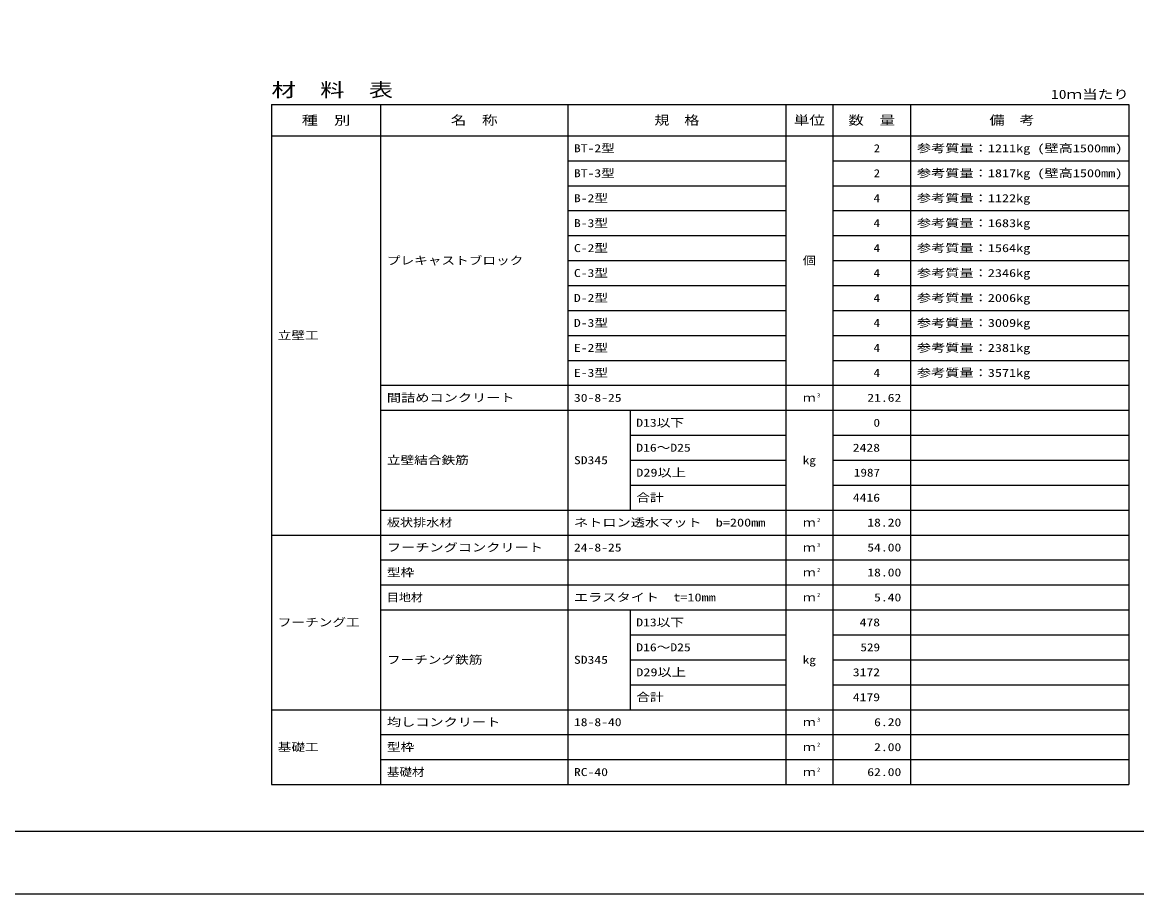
# Model space of a CAD drawing. Units: millimetres at full size; details may follow other scales. Extents: x 0 to 50460, y 0 to 35640.
# Drawn here: x 18063 to 39511, y 0 to 16764 of the extents above; entities that cross this region are included whole.
import ezdxf
from ezdxf.enums import TextEntityAlignment as Align

# ---------------------------------------------------------------- set-up
doc = ezdxf.new("R2010")
doc.units = ezdxf.units.MM
doc.layers.add('D-MTR', color=7, linetype='Continuous')
doc.layers.add('D-MTR-TXT', color=7, linetype='Continuous')
for name, color, linetype, lineweight in [('D-MTR-FRAM', 7, 'Continuous', 25), ('D-MTR-LINE', 7, 'Continuous', 25), ('D-TTL', 2, 'Continuous', 25)]:
    doc.layers.add(name, color=color, linetype=linetype, lineweight=lineweight)
doc.styles.add('ＭＳ ゴシック', font='')
doc.styles.get('ＭＳ ゴシック').set_extended_font_data('MS Gothic')

msp = doc.modelspace()

# ---------------------------------------------------------------- linework, layer by layer
at = {"layer": 'D-MTR-FRAM'}
for p, q in [((22860, 15180), (39360, 15180)), ((22860, 15180), (22860, 2100)), ((39360, 15180), (39360, 2100)), ((22860, 2100), (39360, 2100))]:
    msp.add_line(p, q, dxfattribs=at)
at = {"layer": 'D-MTR-LINE'}
for p, q in [((24960, 15180), (24960, 2100)), ((28560, 15180), (28560, 14580)), ((32760, 15180), (32760, 14580)), ((33660, 15180), (33660, 14580)), ((35160, 15180), (35160, 14580)), ((22860, 14580), (39360, 14580)), ((28560, 14580), (28560, 6900)), ((32760, 14580), (32760, 6900)), ((33660, 14580), (33660, 6900)), ((35160, 14580), (35160, 6900)), ((28560, 14100), (32760, 14100)), ((33660, 14100), (39360, 14100)), ((28560, 13620), (32760, 13620)), ((33660, 13620), (39360, 13620)), ((28560, 13140), (32760, 13140)), ((33660, 13140), (39360, 13140)), ((28560, 12660), (32760, 12660)), ((33660, 12660), (39360, 12660)), ((28560, 12180), (32760, 12180)), ((33660, 12180), (39360, 12180)), ((28560, 11700), (32760, 11700)), ((33660, 11700), (39360, 11700)), ((28560, 11220), (32760, 11220)), ((33660, 11220), (39360, 11220)), ((28560, 10740), (32760, 10740)), ((33660, 10740), (39360, 10740)), ((28560, 10260), (32760, 10260)), ((33660, 10260), (39360, 10260)), ((24960, 9780), (39360, 9780)), ((24960, 9300), (39360, 9300)), ((29760, 9300), (29760, 7380)), ((29760, 8820), (32760, 8820)), ((33660, 8820), (39360, 8820)), ((29760, 8340), (32760, 8340)), ((33660, 8340), (39360, 8340)), ((29760, 7860), (32760, 7860)), ((33660, 7860), (39360, 7860)), ((24960, 7380), (39360, 7380)), ((22860, 6900), (39360, 6900)), ((28560, 6900), (28560, 3540)), ((32760, 6900), (32760, 3540)), ((33660, 6900), (33660, 3540)), ((35160, 6900), (35160, 3540)), ((24960, 6420), (39360, 6420)), ((24960, 5940), (39360, 5940)), ((24960, 5460), (39360, 5460)), ((29760, 5460), (29760, 3540)), ((29760, 4980), (32760, 4980)), ((33660, 4980), (39360, 4980)), ((29760, 4500), (32760, 4500)), ((33660, 4500), (39360, 4500)), ((29760, 4020), (32760, 4020)), ((33660, 4020), (39360, 4020)), ((22860, 3540), (39360, 3540)), ((28560, 3540), (28560, 2100)), ((32760, 3540), (32760, 2100)), ((33660, 3540), (33660, 2100)), ((35160, 3540), (35160, 2100)), ((24960, 3060), (39360, 3060)), ((24960, 2580), (39360, 2580))]:
    msp.add_line(p, q, dxfattribs=at)
at = {"layer": 'D-TTL'}
for points in [[(0, 0), (50460, 0), (50460, 35640), (0, 35640)], [(1200, 1200), (49260, 1200), (49260, 34440), (1200, 34440)]]:
    msp.add_lwpolyline(points, close=True, dxfattribs=at)

# ---------------------------------------------------------------- texts
at = {"layer": 'D-MTR', "style": 'ＭＳ ゴシック', "width": 1.3}
msp.add_text('材\u3000料\u3000表', height=263.9, dxfattribs=at).set_placement((22860, 15252), align=Align.BOTTOM_LEFT)
at = {"layer": 'D-MTR', "style": 'ＭＳ ゴシック', "width": 1.25}
msp.add_text('10ｍ当たり', height=176, dxfattribs=at).set_placement((39360, 15238), align=Align.BOTTOM_RIGHT)
at = {"layer": 'D-MTR-TXT', "style": 'ＭＳ ゴシック'}
for s, height, width, p in [('種\u3000別', 176, 1.3, (23910, 14880)), ('名\u3000称', 176, 1.25, (26760, 14880)), ('規\u3000格', 176, 1.2, (30660, 14880)), ('単位', 176, 1.25, (33210, 14880)), ('数\u3000量', 176, 1.25, (34410, 14880)), ('備\u3000考', 176, 1.2, (37110, 14880)), ('個', 154, 1.2, (33210, 12180)), ('ｍ', 154, 1.15, (33210, 9540)), ('kg', 154, 1.2, (33210, 8340)), ('ｍ', 154, 1.15, (33210, 7140)), ('ｍ', 154, 1.15, (33210, 6660)), ('ｍ', 154, 1.15, (33210, 6180)), ('ｍ', 154, 1.15, (33210, 5700)), ('kg', 154, 1.2, (33210, 4500)), ('ｍ', 154, 1.15, (33210, 3300)), ('ｍ', 154, 1.15, (33210, 2820)), ('ｍ', 154, 1.15, (33210, 2340))]:
    msp.add_text(s, height=height, dxfattribs=dict(at, width=width)).set_placement(p, align=Align.MIDDLE_CENTER)
for s, width, p in [('BT-2型', 1.25, (28680, 14340)), ('参考質量：1211kg (壁高1500mm)', 1.3, (35280, 14340)), ('BT-3型', 1.25, (28680, 13860)), ('参考質量：1817kg (壁高1500mm)', 1.3, (35280, 13860)), ('B-2型', 1.25, (28680, 13380)), ('参考質量：1122kg', 1.3, (35280, 13380)), ('B-3型', 1.25, (28680, 12900)), ('参考質量：1683kg', 1.3, (35280, 12900)), ('C-2型', 1.25, (28680, 12420)), ('参考質量：1564kg', 1.3, (35280, 12420)), ('プレキャストブロック', 1.25, (25080, 12180)), ('C-3型', 1.25, (28680, 11940)), ('参考質量：2346kg', 1.3, (35280, 11940)), ('D-2型', 1.25, (28680, 11460)), ('参考質量：2006kg', 1.3, (35280, 11460)), ('D-3型', 1.25, (28680, 10980)), ('参考質量：3009kg', 1.3, (35280, 10980)), ('立壁工', 1.25, (22980, 10740)), ('E-2型', 1.25, (28680, 10500)), ('参考質量：2381kg', 1.3, (35280, 10500)), ('E-3型', 1.25, (28680, 10020)), ('参考質量：3571kg', 1.3, (35280, 10020)), ('間詰めコンクリート', 1.3, (25080, 9540)), ('30-8-25', 1.25, (28680, 9540)), ('D13以下', 1.25, (29880, 9060)), ('D16～D25', 1.25, (29880, 8580)), ('立壁結合鉄筋', 1.25, (25080, 8340)), ('SD345', 1.25, (28680, 8340)), ('D29以上', 1.3, (29880, 8100)), ('合計', 1.25, (29880, 7620)), ('板状排水材', 1.2, (25080, 7140)), ('ネトロン透水マット  b=200mm', 1.3, (28680, 7140)), ('フーチングコンクリート', 1.3, (25080, 6660)), ('24-8-25', 1.25, (28680, 6660)), ('型枠', 1.25, (25080, 6180)), ('目地材', 1.1, (25080, 5700)), ('エラスタイト\u3000t=10mm', 1.3, (28680, 5700)), ('フーチング工', 1.25, (22980, 5220)), ('D13以下', 1.25, (29880, 5220)), ('D16～D25', 1.25, (29880, 4740)), ('フーチング鉄筋', 1.25, (25080, 4500)), ('SD345', 1.25, (28680, 4500)), ('D29以上', 1.3, (29880, 4260)), ('合計', 1.25, (29880, 3780)), ('均しコンクリート', 1.3, (25080, 3300)), ('18-8-40', 1.25, (28680, 3300)), ('基礎工', 1.25, (22980, 2820)), ('型枠', 1.25, (25080, 2820)), ('基礎材', 1.15, (25080, 2340)), ('RC-40', 1.25, (28680, 2340))]:
    msp.add_text(s, height=154, dxfattribs=dict(at, width=width)).set_placement(p, align=Align.MIDDLE_LEFT)
for s, width, p in [('2', 1.15, (34570.66, 14340)), ('2', 1.15, (34570.66, 13860)), ('4', 1.2, (34570.66, 13380)), ('4', 1.2, (34570.66, 12900)), ('4', 1.2, (34570.66, 12420)), ('4', 1.2, (34570.66, 11940)), ('4', 1.2, (34570.66, 11460)), ('4', 1.2, (34570.66, 10980)), ('4', 1.2, (34570.66, 10500)), ('4', 1.2, (34570.66, 10020)), ('21.62', 1.25, (34980, 9540)), ('0', 1.2, (34570.66, 9060)), ('2428', 1.25, (34570.66, 8580)), ('1987', 1.2, (34570.66, 8100)), ('4416', 1.25, (34570.66, 7620)), ('18.20', 1.25, (34980, 7140)), ('54.00', 1.25, (34980, 6660)), ('18.00', 1.25, (34980, 6180)), ('5.40', 1.25, (34980, 5700)), ('478', 1.25, (34570.66, 5220)), ('529', 1.2, (34570.66, 4740)), ('3172', 1.25, (34570.66, 4260)), ('4179', 1.25, (34570.66, 3780)), ('6.20', 1.25, (34980, 3300)), ('2.00', 1.25, (34980, 2820)), ('62.00', 1.25, (34980, 2340))]:
    msp.add_text(s, height=154, dxfattribs=dict(at, width=width)).set_placement(p, align=Align.MIDDLE_RIGHT)
at = {"layer": 'D-MTR-TXT', "style": 'ＭＳ ゴシック', "width": 1.15}
for s, p in [('3', (33360, 9526)), ('2', (33360, 7126)), ('3', (33360, 6646)), ('2', (33360, 6166)), ('2', (33360, 5686)), ('3', (33360, 3286)), ('2', (33360, 2806)), ('2', (33360, 2326))]:
    msp.add_text(s, height=76.98, dxfattribs=at).set_placement(p, align=Align.BOTTOM_LEFT)

doc.saveas('drawing.dxf')
